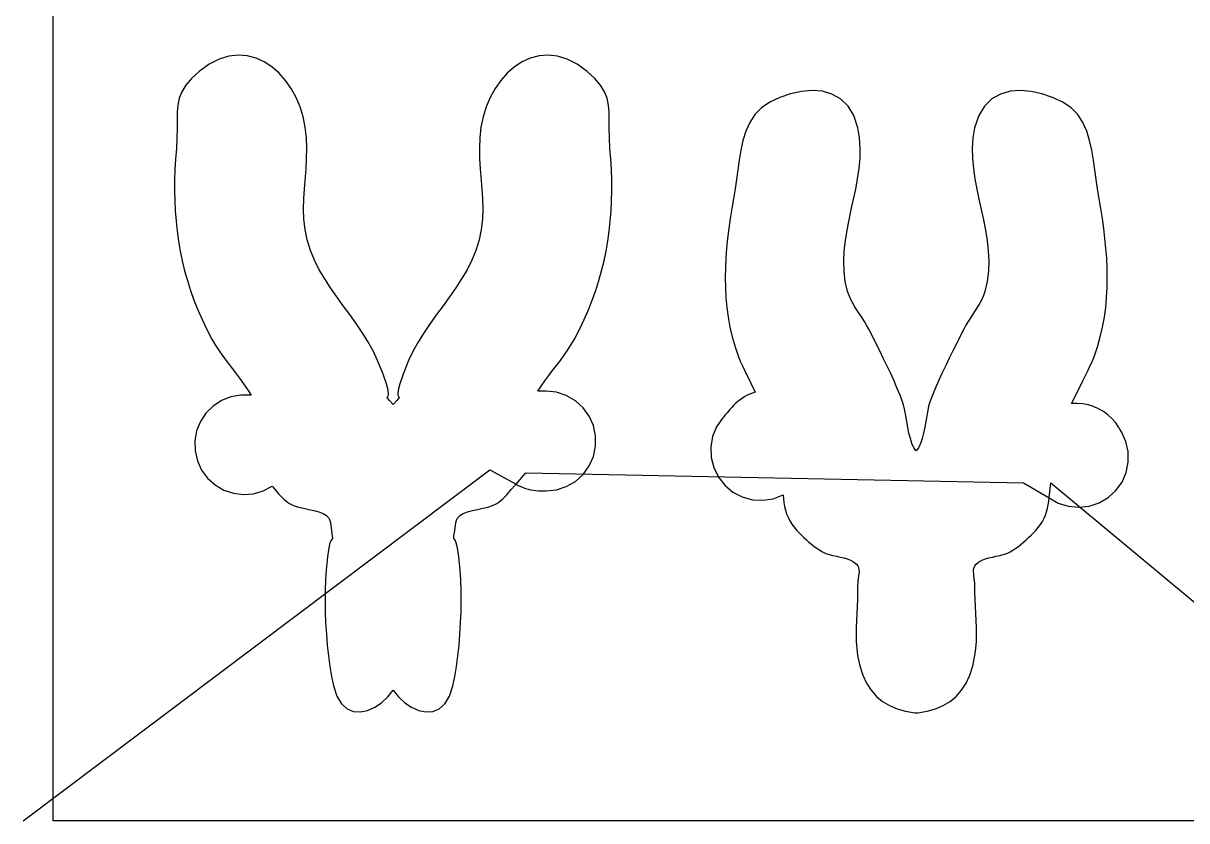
# Model space of a CAD drawing. Header units: inches. Extents: x 0.9 to 26.7, y -12.1 to 0.5.
# Drawn here: x 0.87 to 10.06, y -12.08 to -5.78 of the extents above; entities that cross this region are included whole.
import ezdxf

# ---------------------------------------------------------------- set-up
doc = ezdxf.new("R2010")
doc.units = ezdxf.units.IN
doc.layers.get('0').update_dxf_attribs({"linetype": 'CONTINUOUS'})
for name, color, linetype in [('10', 7, 'CONTINUOUS'), ('3', 7, 'CONTINUOUS'), ('9', 7, 'CONTINUOUS')]:
    doc.layers.add(name, color=color, linetype=linetype)

msp = doc.modelspace()

# ---------------------------------------------------------------- linework, layer by layer
at = {"color": 0, "linetype": 'CONTINUOUS'}
msp.add_line((0.8691, -12.0751), (4.5536, -9.303), dxfattribs=at)
at = {"layer": '10', "color": 10, "linetype": 'CONTINUOUS'}
for p, q in [((4.8394, -9.328), (8.7683, -9.405)), ((8.986, -9.4063), (11.2601, -11.2997))]:
    msp.add_line(p, q, dxfattribs=at)
at = {"layer": '3', "color": 3, "linetype": 'CONTINUOUS'}
for p, q in [((1.1053, -12.0751), (1.1053, 0.4052)), ((2.4152, -6.06), (2.3369, -6.0994)), ((2.492, -6.0367), (2.4152, -6.06)), ((2.5666, -6.0283), (2.492, -6.0367)), ((2.6385, -6.0337), (2.5666, -6.0283)), ((2.7073, -6.0517), (2.6385, -6.0337)), ((2.7724, -6.0812), (2.7073, -6.0517)), ((4.8737, -6.0517), (4.8087, -6.0812)), ((4.9426, -6.0337), (4.8737, -6.0517)), ((5.0145, -6.0283), (4.9426, -6.0337)), ((5.0892, -6.0367), (5.0145, -6.0283)), ((5.1658, -6.06), (5.0892, -6.0367)), ((5.2442, -6.0994), (5.1658, -6.06)), ((2.2575, -6.156), (2.1967, -6.2115)), ((2.3369, -6.0994), (2.2575, -6.156)), ((2.8332, -6.1212), (2.7724, -6.0812)), ((2.8893, -6.1704), (2.8332, -6.1212)), ((4.7478, -6.1212), (4.6918, -6.1704)), ((4.8087, -6.0812), (4.7478, -6.1212)), ((5.3236, -6.156), (5.2442, -6.0994)), ((5.3844, -6.2115), (5.3236, -6.156)), ((2.1967, -6.2115), (2.152, -6.2645)), ((2.9401, -6.2277), (2.8893, -6.1704)), ((2.9851, -6.2919), (2.9401, -6.2277)), ((4.6409, -6.2277), (4.5959, -6.2919)), ((4.6918, -6.1704), (4.6409, -6.2277)), ((5.4291, -6.2645), (5.3844, -6.2115)), ((2.121, -6.3163), (2.1012, -6.3684)), ((2.152, -6.2645), (2.121, -6.3163)), ((3.0239, -6.362), (2.9851, -6.2919)), ((4.5959, -6.2919), (4.5573, -6.362)), ((5.46, -6.3163), (5.4291, -6.2645)), ((5.4799, -6.3684), (5.46, -6.3163)), ((6.9298, -6.3323), (6.8455, -6.3612)), ((7.0152, -6.3136), (6.9298, -6.3323)), ((7.0996, -6.3068), (7.0152, -6.3136)), ((7.1808, -6.3134), (7.0996, -6.3068)), ((7.2567, -6.335), (7.1808, -6.3134)), ((7.3248, -6.3732), (7.2567, -6.335)), ((8.5883, -6.335), (8.5201, -6.3732)), ((8.6641, -6.3134), (8.5883, -6.335)), ((8.7453, -6.3068), (8.6641, -6.3134)), ((8.8298, -6.3136), (8.7453, -6.3068)), ((8.9152, -6.3323), (8.8298, -6.3136)), ((8.9994, -6.3612), (8.9152, -6.3323)), ((2.0901, -6.422), (2.0852, -6.4788)), ((2.1012, -6.3684), (2.0901, -6.422)), ((3.0556, -6.4368), (3.0239, -6.362)), ((4.5573, -6.362), (4.5254, -6.4368)), ((5.4909, -6.422), (5.4799, -6.3684)), ((5.4958, -6.4788), (5.4909, -6.422)), ((6.7648, -6.3989), (6.6996, -6.4428)), ((6.8455, -6.3612), (6.7648, -6.3989)), ((7.3832, -6.4295), (7.3248, -6.3732)), ((7.4296, -6.5056), (7.3832, -6.4295)), ((8.4617, -6.4295), (8.4153, -6.5056)), ((8.5201, -6.3732), (8.4617, -6.4295)), ((9.0802, -6.3989), (8.9994, -6.3612)), ((9.1454, -6.4428), (9.0802, -6.3989)), ((2.0852, -6.4788), (2.0841, -6.54)), ((3.0801, -6.5153), (3.0556, -6.4368)), ((3.0967, -6.5961), (3.0801, -6.5153)), ((4.5009, -6.5153), (4.4844, -6.5961)), ((4.5254, -6.4368), (4.5009, -6.5153)), ((5.497, -6.54), (5.4958, -6.4788)), ((6.6476, -6.4967), (6.6071, -6.559)), ((6.6996, -6.4428), (6.6476, -6.4967)), ((7.4617, -6.603), (7.4296, -6.5056)), ((8.4153, -6.5056), (8.3832, -6.603)), ((9.1973, -6.4967), (9.1454, -6.4428)), ((9.2378, -6.559), (9.1973, -6.4967)), ((2.0842, -6.6068), (2.083, -6.681)), ((2.0841, -6.54), (2.0842, -6.6068)), ((3.106, -6.6806), (3.0967, -6.5961)), ((4.4844, -6.5961), (4.4751, -6.6806)), ((5.497, -6.6068), (5.497, -6.54)), ((5.4981, -6.681), (5.497, -6.6068)), ((6.6071, -6.559), (6.5762, -6.6278)), ((7.4749, -6.6821), (7.4617, -6.603)), ((8.3832, -6.603), (8.37, -6.6821)), ((9.2686, -6.6278), (9.2378, -6.559)), ((2.083, -6.681), (2.0781, -6.7638)), ((3.1091, -6.7633), (3.106, -6.6806)), ((4.4751, -6.6806), (4.472, -6.7633)), ((5.503, -6.7638), (5.4981, -6.681)), ((6.5532, -6.7015), (6.5361, -6.7783)), ((6.5762, -6.6278), (6.5532, -6.7015)), ((7.4801, -6.7619), (7.4749, -6.6821)), ((8.37, -6.6821), (8.3648, -6.7619)), ((9.2918, -6.7015), (9.2686, -6.6278)), ((9.3087, -6.7783), (9.2918, -6.7015)), ((2.0781, -6.7638), (2.0717, -6.8482)), ((3.1074, -6.8445), (3.1091, -6.7633)), ((4.472, -6.7633), (4.4737, -6.8445)), ((5.5094, -6.8482), (5.503, -6.7638)), ((6.5361, -6.7783), (6.5232, -6.8565)), ((7.4784, -6.8421), (7.4801, -6.7619)), ((8.3648, -6.7619), (8.3665, -6.8421)), ((9.3217, -6.8565), (9.3087, -6.7783)), ((2.0717, -6.8482), (2.0672, -6.9316)), ((3.1025, -6.9249), (3.1074, -6.8445)), ((4.4737, -6.8445), (4.4785, -6.9249)), ((5.514, -6.9316), (5.5094, -6.8482)), ((6.5232, -6.8565), (6.5128, -6.9344)), ((7.4711, -6.9228), (7.4784, -6.8421)), ((8.3665, -6.8421), (8.3739, -6.9228)), ((9.3322, -6.9344), (9.3217, -6.8565)), ((2.0672, -6.9316), (2.0646, -7.0143)), ((3.0896, -7.0836), (3.1025, -6.9249)), ((4.4785, -6.9249), (4.4916, -7.0836)), ((5.5165, -7.0143), (5.514, -6.9316)), ((6.5128, -6.9344), (6.5029, -7.0104)), ((7.4594, -7.0037), (7.4711, -6.9228)), ((8.3739, -6.9228), (8.3855, -7.0037)), ((9.3421, -7.0104), (9.3322, -6.9344)), ((2.0646, -7.0143), (2.0641, -7.0963)), ((5.517, -7.0963), (5.5165, -7.0143)), ((6.5029, -7.0104), (6.4918, -7.0825)), ((7.4444, -7.085), (7.4594, -7.0037)), ((8.3855, -7.0037), (8.4006, -7.085)), ((9.3532, -7.0825), (9.3421, -7.0104)), ((2.0641, -7.0963), (2.0656, -7.1776)), ((3.0827, -7.2424), (3.0846, -7.1628)), ((3.0846, -7.1628), (3.0896, -7.0836)), ((4.4916, -7.0836), (4.4965, -7.1628)), ((4.4965, -7.1628), (4.4984, -7.2424)), ((5.5154, -7.1776), (5.517, -7.0963)), ((6.478, -7.1614), (6.4649, -7.2402)), ((6.4918, -7.0825), (6.478, -7.1614)), ((7.4094, -7.2478), (7.4273, -7.1663)), ((7.4273, -7.1663), (7.4444, -7.085)), ((8.4006, -7.085), (8.4176, -7.1663)), ((8.4176, -7.1663), (8.4355, -7.2478)), ((9.367, -7.1614), (9.3532, -7.0825)), ((9.38, -7.2402), (9.367, -7.1614)), ((2.0656, -7.1776), (2.0695, -7.2582)), ((2.0695, -7.2582), (2.0756, -7.3382)), ((3.0854, -7.3226), (3.0827, -7.2424)), ((4.4984, -7.2424), (4.4956, -7.3226)), ((5.5054, -7.3382), (5.5116, -7.2582)), ((5.5116, -7.2582), (5.5154, -7.1776)), ((6.4649, -7.2402), (6.4528, -7.3186)), ((7.3919, -7.3293), (7.4094, -7.2478)), ((8.4355, -7.2478), (8.453, -7.3293)), ((9.3921, -7.3186), (9.38, -7.2402)), ((2.0756, -7.3382), (2.0842, -7.4177)), ((3.0944, -7.4039), (3.0854, -7.3226)), ((4.4956, -7.3226), (4.4867, -7.4039)), ((5.4969, -7.4177), (5.5054, -7.3382)), ((6.4528, -7.3186), (6.4419, -7.3969)), ((7.3759, -7.4108), (7.3919, -7.3293)), ((8.453, -7.3293), (8.469, -7.4108)), ((9.403, -7.3969), (9.3921, -7.3186)), ((2.0842, -7.4177), (2.0951, -7.4966)), ((3.1111, -7.4867), (3.0944, -7.4039)), ((4.4867, -7.4039), (4.4699, -7.4867)), ((5.4859, -7.4966), (5.4969, -7.4177)), ((6.4419, -7.3969), (6.4324, -7.4751)), ((7.3627, -7.4921), (7.3759, -7.4108)), ((8.469, -7.4108), (8.4822, -7.4921)), ((9.4125, -7.4751), (9.403, -7.3969)), ((2.0951, -7.4966), (2.1086, -7.5752)), ((3.1373, -7.5713), (3.1111, -7.4867)), ((4.4699, -7.4867), (4.4439, -7.5713)), ((5.4724, -7.5752), (5.4859, -7.4966)), ((6.4324, -7.4751), (6.4246, -7.5531)), ((7.3535, -7.5733), (7.3627, -7.4921)), ((8.4822, -7.4921), (8.4914, -7.5733)), ((9.4203, -7.5531), (9.4125, -7.4751)), ((2.1086, -7.5752), (2.1248, -7.6534)), ((3.1692, -7.6481), (3.1373, -7.5713)), ((4.4439, -7.5713), (4.4119, -7.6481)), ((5.4562, -7.6534), (5.4724, -7.5752)), ((6.4246, -7.5531), (6.4186, -7.631)), ((7.3495, -7.6542), (7.3535, -7.5733)), ((8.4914, -7.5733), (8.4954, -7.6542)), ((9.4262, -7.631), (9.4203, -7.5531)), ((2.1248, -7.6534), (2.1437, -7.7312)), ((3.2072, -7.7226), (3.1692, -7.6481)), ((4.4119, -7.6481), (4.374, -7.7226)), ((5.4374, -7.7312), (5.4562, -7.6534)), ((6.4149, -7.7088), (6.4135, -7.7865)), ((6.4186, -7.631), (6.4149, -7.7088)), ((7.3519, -7.7349), (7.3495, -7.6542)), ((8.4954, -7.6542), (8.4931, -7.7349)), ((9.43, -7.7088), (9.4262, -7.631)), ((9.4314, -7.7865), (9.43, -7.7088)), ((2.1437, -7.7312), (2.1654, -7.8087)), ((2.1654, -7.8087), (2.1899, -7.886)), ((3.25, -7.7954), (3.2072, -7.7226)), ((3.2967, -7.8668), (3.25, -7.7954)), ((4.331, -7.7954), (4.2844, -7.8668)), ((4.374, -7.7226), (4.331, -7.7954)), ((5.3911, -7.886), (5.4157, -7.8087)), ((5.4157, -7.8087), (5.4374, -7.7312)), ((6.4135, -7.7865), (6.4148, -7.8643)), ((7.3618, -7.8151), (7.3519, -7.7349)), ((8.4931, -7.7349), (8.4832, -7.8151)), ((9.4301, -7.8643), (9.4314, -7.7865)), ((2.1899, -7.886), (2.2174, -7.963)), ((3.3459, -7.9374), (3.2967, -7.8668)), ((4.2844, -7.8668), (4.2351, -7.9374)), ((5.3636, -7.963), (5.3911, -7.886)), ((6.4148, -7.8643), (6.419, -7.942)), ((7.3804, -7.8948), (7.3618, -7.8151)), ((7.3916, -7.9267), (7.3804, -7.8948)), ((8.4645, -7.8948), (8.4534, -7.9267)), ((8.4832, -7.8151), (8.4645, -7.8948)), ((9.4259, -7.942), (9.4301, -7.8643)), ((2.2174, -7.963), (2.248, -8.04)), ((3.3967, -8.0073), (3.3459, -7.9374)), ((4.2351, -7.9374), (4.1844, -8.0073)), ((5.3331, -8.04), (5.3636, -7.963)), ((6.419, -7.942), (6.4262, -8.0198)), ((7.4052, -7.9576), (7.3916, -7.9267)), ((7.4209, -7.9876), (7.4052, -7.9576)), ((7.4382, -8.0168), (7.4209, -7.9876)), ((8.424, -7.9876), (8.4068, -8.0168)), ((8.4397, -7.9576), (8.424, -7.9876)), ((8.4534, -7.9267), (8.4397, -7.9576)), ((9.4187, -8.0198), (9.4259, -7.942)), ((2.248, -8.04), (2.2817, -8.1167)), ((3.4478, -8.077), (3.3967, -8.0073)), ((3.498, -8.1471), (3.4478, -8.077)), ((4.1333, -8.077), (4.083, -8.1471)), ((4.1844, -8.0073), (4.1333, -8.077)), ((5.2994, -8.1167), (5.3331, -8.04)), ((6.4262, -8.0198), (6.4369, -8.0976)), ((7.4566, -8.0458), (7.4382, -8.0168)), ((7.4944, -8.1031), (7.4566, -8.0458)), ((8.3883, -8.0458), (8.3505, -8.1031)), ((8.4068, -8.0168), (8.3883, -8.0458)), ((9.4081, -8.0976), (9.4187, -8.0198)), ((2.2817, -8.1167), (2.3185, -8.1935)), ((3.5464, -8.218), (3.498, -8.1471)), ((4.083, -8.1471), (4.0347, -8.218)), ((5.2625, -8.1935), (5.2994, -8.1167)), ((6.4369, -8.0976), (6.451, -8.1754)), ((6.451, -8.1754), (6.4692, -8.2534)), ((7.5129, -8.1319), (7.4944, -8.1031)), ((7.5304, -8.1613), (7.5129, -8.1319)), ((7.5466, -8.1913), (7.5304, -8.1613)), ((8.3145, -8.1613), (8.2983, -8.1913)), ((8.332, -8.1319), (8.3145, -8.1613)), ((8.3505, -8.1031), (8.332, -8.1319)), ((9.3758, -8.2534), (9.3939, -8.1754)), ((9.3939, -8.1754), (9.4081, -8.0976)), ((2.3185, -8.1935), (2.3587, -8.2703)), ((2.3587, -8.2703), (2.3859, -8.317)), ((3.5916, -8.29), (3.5464, -8.218)), ((4.0347, -8.218), (3.9895, -8.29)), ((5.1971, -8.3139), (5.2223, -8.2703)), ((5.2223, -8.2703), (5.2625, -8.1935)), ((6.4692, -8.2534), (6.4912, -8.3314)), ((7.6333, -8.3636), (7.5466, -8.1913)), ((8.2983, -8.1913), (8.2116, -8.3636)), ((9.3536, -8.3314), (9.3758, -8.2534)), ((2.3859, -8.317), (2.4154, -8.3624)), ((2.4154, -8.3624), (2.4466, -8.4067)), ((3.6325, -8.3634), (3.5916, -8.29)), ((3.9895, -8.29), (3.9485, -8.3634)), ((5.141, -8.3977), (5.1698, -8.3562)), ((5.1698, -8.3562), (5.1971, -8.3139)), ((6.4912, -8.3314), (6.5178, -8.4096)), ((9.3272, -8.4096), (9.3536, -8.3314)), ((2.4466, -8.4067), (2.4789, -8.4504)), ((2.4789, -8.4504), (2.5119, -8.4936)), ((3.6681, -8.4387), (3.6325, -8.3634)), ((3.7118, -8.5473), (3.6681, -8.4387)), ((3.9129, -8.4387), (3.8693, -8.5473)), ((3.9485, -8.3634), (3.9129, -8.4387)), ((5.0805, -8.4788), (5.1111, -8.4385)), ((5.1111, -8.4385), (5.141, -8.3977)), ((6.5178, -8.4096), (6.5239, -8.4251)), ((6.5239, -8.4251), (6.5321, -8.4441)), ((6.5321, -8.4441), (6.5422, -8.4667)), ((7.662, -8.4212), (7.6333, -8.3636)), ((7.6902, -8.479), (7.662, -8.4212)), ((8.1829, -8.4212), (8.1548, -8.479)), ((8.2116, -8.3636), (8.1829, -8.4212)), ((9.3081, -8.4549), (9.3193, -8.4294)), ((9.3193, -8.4294), (9.3272, -8.4096)), ((2.5119, -8.4936), (2.545, -8.5367)), ((2.545, -8.5367), (2.5777, -8.5801)), ((5.019, -8.5593), (5.0496, -8.519)), ((5.0496, -8.519), (5.0805, -8.4788)), ((6.5422, -8.4667), (6.5542, -8.4924)), ((6.5542, -8.4924), (6.5676, -8.5206)), ((6.5676, -8.5206), (6.6152, -8.6179)), ((7.7177, -8.537), (7.6902, -8.479)), ((7.7444, -8.5955), (7.7177, -8.537)), ((8.1272, -8.537), (8.1005, -8.5955)), ((8.1548, -8.479), (8.1272, -8.537)), ((9.2589, -8.5586), (9.2775, -8.5202)), ((9.2775, -8.5202), (9.2941, -8.4854)), ((9.2941, -8.4854), (9.3081, -8.4549)), ((2.5777, -8.5801), (2.6095, -8.624)), ((2.6095, -8.624), (2.6398, -8.6687)), ((3.7378, -8.6239), (3.7118, -8.5473)), ((3.7503, -8.6744), (3.7378, -8.6239)), ((3.8432, -8.6239), (3.8307, -8.6744)), ((3.8693, -8.5473), (3.8432, -8.6239)), ((4.9597, -8.6411), (4.9889, -8.6)), ((4.9889, -8.6), (5.019, -8.5593)), ((6.6152, -8.6179), (6.6508, -8.6893)), ((7.7701, -8.6544), (7.7444, -8.5955)), ((8.1005, -8.5955), (8.0749, -8.6544)), ((9.1946, -8.6884), (9.2385, -8.6)), ((9.2385, -8.6), (9.2589, -8.5586)), ((2.5096, -8.7261), (2.4353, -8.7554)), ((2.5882, -8.7123), (2.5096, -8.7261)), ((2.668, -8.7146), (2.5882, -8.7123)), ((2.6398, -8.6687), (2.668, -8.7146)), ((3.7437, -8.7319), (3.7459, -8.7276)), ((3.7459, -8.7276), (3.7504, -8.7204)), ((3.7532, -8.7046), (3.7503, -8.6744)), ((3.7504, -8.7204), (3.7532, -8.7046)), ((3.8307, -8.6744), (3.8279, -8.7046)), ((3.8279, -8.7046), (3.8307, -8.7204)), ((3.8307, -8.7204), (3.8352, -8.7276)), ((3.8352, -8.7276), (3.8374, -8.7319)), ((4.9321, -8.6832), (4.9597, -8.6411)), ((4.9375, -8.6828), (4.9321, -8.6832)), ((4.9482, -8.6824), (4.9375, -8.6828)), ((4.9509, -8.6824), (4.9482, -8.6824)), ((4.9535, -8.6823), (4.9509, -8.6824)), ((4.9983, -8.6823), (4.9535, -8.6823)), ((5.0802, -8.6908), (4.9983, -8.6823)), ((5.1584, -8.7163), (5.0802, -8.6908)), ((5.2298, -8.7575), (5.1584, -8.7163)), ((6.568, -8.725), (6.5487, -8.7367)), ((6.5879, -8.7142), (6.568, -8.725)), ((6.6084, -8.7048), (6.5879, -8.7142)), ((6.6294, -8.6964), (6.6084, -8.7048)), ((6.6508, -8.6893), (6.6294, -8.6964)), ((7.7945, -8.7138), (7.7701, -8.6544)), ((7.8175, -8.7738), (7.7945, -8.7138)), ((8.0504, -8.7138), (8.0275, -8.7738)), ((8.0749, -8.6544), (8.0504, -8.7138)), ((9.1489, -8.78), (9.1946, -8.6884)), ((2.3685, -8.7991), (2.312, -8.8555)), ((2.4353, -8.7554), (2.3685, -8.7991)), ((3.7478, -8.7393), (3.7437, -8.7319)), ((3.7621, -8.7556), (3.7478, -8.7393)), ((3.7905, -8.7865), (3.7621, -8.7556)), ((3.8191, -8.7556), (3.7905, -8.7865)), ((3.8333, -8.7393), (3.8191, -8.7556)), ((3.8374, -8.7319), (3.8333, -8.7393)), ((5.2909, -8.8125), (5.2298, -8.7575)), ((5.3393, -8.8791), (5.2909, -8.8125)), ((6.4572, -8.8194), (6.45, -8.8278)), ((6.4644, -8.811), (6.4572, -8.8194)), ((6.4795, -8.7942), (6.4644, -8.811)), ((6.4955, -8.7784), (6.4795, -8.7942)), ((6.5125, -8.7635), (6.4955, -8.7784)), ((6.5302, -8.7495), (6.5125, -8.7635)), ((6.5487, -8.7367), (6.5302, -8.7495)), ((7.8252, -8.8006), (7.8175, -8.7738)), ((7.8324, -8.8353), (7.8252, -8.8006)), ((8.0197, -8.8006), (8.0125, -8.8353)), ((8.0275, -8.7738), (8.0197, -8.8006)), ((9.193, -8.7784), (9.1489, -8.78)), ((9.237, -8.7818), (9.193, -8.7784)), ((9.2803, -8.7902), (9.237, -8.7818)), ((9.3225, -8.8032), (9.2803, -8.7902)), ((9.3629, -8.821), (9.3225, -8.8032)), ((9.401, -8.8431), (9.3629, -8.821)), ((2.312, -8.8555), (2.2679, -8.922)), ((5.3728, -8.9542), (5.3393, -8.8791)), ((6.3926, -8.8951), (6.3456, -8.9636)), ((6.3998, -8.8867), (6.3926, -8.8951)), ((6.4142, -8.8699), (6.3998, -8.8867)), ((6.4212, -8.8614), (6.4142, -8.8699)), ((6.4284, -8.8531), (6.4212, -8.8614)), ((6.45, -8.8278), (6.4284, -8.8531)), ((7.8396, -8.8759), (7.8324, -8.8353)), ((7.8471, -8.9204), (7.8396, -8.8759)), ((8.0053, -8.8759), (7.9979, -8.9204)), ((8.0125, -8.8353), (8.0053, -8.8759)), ((9.4365, -8.8693), (9.401, -8.8431)), ((9.4687, -8.8994), (9.4365, -8.8693)), ((9.4975, -8.933), (9.4687, -8.8994)), ((2.2382, -8.9961), (2.2241, -9.0748)), ((2.2679, -8.922), (2.2382, -8.9961)), ((5.3899, -9.0348), (5.3728, -8.9542)), ((6.3456, -8.9636), (6.3142, -9.0405)), ((7.8552, -8.9667), (7.8471, -8.9204)), ((7.8647, -9.0128), (7.8552, -8.9667)), ((7.9897, -8.9667), (7.9803, -9.0128)), ((7.9979, -8.9204), (7.9897, -8.9667)), ((9.5223, -8.9694), (9.4975, -8.933)), ((9.5243, -8.9729), (9.5223, -8.9694)), ((9.5264, -8.9762), (9.5243, -8.9729)), ((9.5283, -8.9796), (9.5264, -8.9762)), ((9.5304, -8.983), (9.5283, -8.9796)), ((9.5425, -9.0032), (9.5304, -8.983)), ((9.5775, -9.0784), (9.5425, -9.0032)), ((2.2241, -9.0748), (2.2259, -9.1545)), ((5.3899, -9.117), (5.3899, -9.0348)), ((6.3142, -9.0405), (6.2995, -9.1221)), ((7.8756, -9.0566), (7.8647, -9.0128)), ((7.8886, -9.0961), (7.8756, -9.0566)), ((7.9041, -9.1293), (7.8886, -9.0961)), ((7.9562, -9.0961), (7.9408, -9.1293)), ((7.9693, -9.0566), (7.9562, -9.0961)), ((7.9803, -9.0128), (7.9693, -9.0566)), ((9.5959, -9.1592), (9.5775, -9.0784)), ((2.2259, -9.1545), (2.2441, -9.2323)), ((5.3728, -9.1976), (5.3899, -9.117)), ((6.2995, -9.1221), (6.3022, -9.2052)), ((7.9225, -9.1541), (7.9041, -9.1293)), ((7.9408, -9.1293), (7.9225, -9.1541)), ((9.597, -9.2421), (9.5959, -9.1592)), ((2.2441, -9.2323), (2.2774, -9.3049)), ((5.2909, -9.3393), (5.3393, -9.2728)), ((5.3393, -9.2728), (5.3728, -9.1976)), ((6.3022, -9.2052), (6.3224, -9.2857)), ((9.5806, -9.3234), (9.597, -9.2421)), ((2.2774, -9.3049), (2.3247, -9.3691)), ((2.3247, -9.3691), (2.384, -9.4226)), ((5.2298, -9.3944), (5.2909, -9.3393)), ((6.3224, -9.2857), (6.359, -9.3603)), ((6.359, -9.3603), (6.4103, -9.4255)), ((9.5477, -9.3994), (9.5806, -9.3234)), ((2.384, -9.4226), (2.4528, -9.463)), ((2.4528, -9.463), (2.5284, -9.4887)), ((2.7639, -9.4701), (2.8345, -9.4328)), ((2.8345, -9.4328), (2.8472, -9.4475)), ((2.8472, -9.4475), (2.8726, -9.4773)), ((4.7126, -9.4725), (4.7258, -9.4568)), ((4.7258, -9.4568), (4.7525, -9.4261)), ((4.7525, -9.4261), (4.7533, -9.4252)), ((4.7533, -9.4252), (4.7542, -9.4241)), ((4.7542, -9.4241), (4.7551, -9.4232)), ((4.7551, -9.4232), (4.7559, -9.4221)), ((4.7559, -9.4221), (4.7568, -9.4212)), ((4.7568, -9.4212), (4.7576, -9.4202)), ((4.7576, -9.4202), (4.7584, -9.4192)), ((4.7584, -9.4192), (4.7601, -9.4171)), ((4.7601, -9.4171), (4.7609, -9.4162)), ((4.7609, -9.4162), (4.7791, -9.4261)), ((4.7791, -9.4261), (4.7978, -9.4352)), ((4.7978, -9.4352), (4.817, -9.4431)), ((4.817, -9.4431), (4.8365, -9.4501)), ((4.8365, -9.4501), (4.8564, -9.456)), ((4.8564, -9.456), (4.8766, -9.4609)), ((4.8766, -9.4609), (4.897, -9.4648)), ((4.897, -9.4648), (4.9175, -9.4675)), ((4.9983, -9.4696), (5.0802, -9.461)), ((5.0802, -9.461), (5.1584, -9.4356)), ((5.1584, -9.4356), (5.2298, -9.3944)), ((6.4103, -9.4255), (6.4743, -9.4785)), ((9.4996, -9.4669), (9.5477, -9.3994)), ((2.5284, -9.4887), (2.6076, -9.4985)), ((2.6076, -9.4985), (2.6872, -9.4923)), ((2.6872, -9.4923), (2.7639, -9.4701)), ((2.8726, -9.4773), (2.8854, -9.4919)), ((2.8854, -9.4919), (2.8985, -9.5063)), ((2.8985, -9.5063), (2.9121, -9.5204)), ((2.9121, -9.5204), (2.9259, -9.5337)), ((2.9259, -9.5337), (2.9404, -9.5464)), ((2.9404, -9.5464), (2.9556, -9.5583)), ((4.6261, -9.5578), (4.642, -9.5453)), ((4.642, -9.5453), (4.6571, -9.5319)), ((4.6571, -9.5319), (4.6716, -9.5178)), ((4.6716, -9.5178), (4.6855, -9.5031)), ((4.6855, -9.5031), (4.6992, -9.4879)), ((4.6992, -9.4879), (4.7126, -9.4725)), ((4.9175, -9.4675), (4.9382, -9.4691)), ((4.9382, -9.4691), (4.959, -9.4696)), ((4.959, -9.4696), (4.9983, -9.4696)), ((6.4743, -9.4785), (6.5479, -9.5169)), ((6.5479, -9.5169), (6.6279, -9.539)), ((6.6279, -9.539), (6.7108, -9.5438)), ((6.7108, -9.5438), (6.7929, -9.5312)), ((6.7929, -9.5312), (6.8704, -9.5016)), ((6.8704, -9.5016), (6.8731, -9.5323)), ((6.8731, -9.5323), (6.8771, -9.5625)), ((8.965, -9.5796), (8.9694, -9.5518)), ((8.9694, -9.5518), (8.9726, -9.5236)), ((8.9726, -9.5236), (9.0444, -9.5653)), ((9.3668, -9.5646), (9.4383, -9.5229)), ((9.4383, -9.5229), (9.4996, -9.4669)), ((2.9556, -9.5583), (2.9716, -9.5691)), ((2.9716, -9.5691), (3.0047, -9.5855)), ((3.0047, -9.5855), (3.0423, -9.5978)), ((3.0423, -9.5978), (3.0827, -9.6074)), ((3.0827, -9.6074), (3.1241, -9.6156)), ((3.1241, -9.6156), (3.1647, -9.6241)), ((3.1647, -9.6241), (3.2028, -9.6342)), ((3.2028, -9.6342), (3.2367, -9.6474)), ((3.2367, -9.6474), (3.2645, -9.6652)), ((4.3166, -9.6652), (4.3444, -9.6474)), ((4.3444, -9.6474), (4.3782, -9.6342)), ((4.3782, -9.6342), (4.4164, -9.6241)), ((4.4164, -9.6241), (4.457, -9.6156)), ((4.457, -9.6156), (4.4984, -9.6074)), ((4.4984, -9.6074), (4.5387, -9.5978)), ((4.5387, -9.5978), (4.5765, -9.5855)), ((4.5765, -9.5855), (4.6095, -9.5691)), ((4.6095, -9.5691), (4.6261, -9.5578)), ((6.8771, -9.5625), (6.8824, -9.5921)), ((6.8824, -9.5921), (6.8894, -9.6214)), ((6.8894, -9.6214), (6.8982, -9.6501)), ((8.9429, -9.6602), (8.952, -9.6338)), ((8.952, -9.6338), (8.9593, -9.6069)), ((8.9593, -9.6069), (8.965, -9.5796)), ((9.0444, -9.5653), (9.1231, -9.5909)), ((9.1231, -9.5909), (9.2056, -9.5995)), ((9.2056, -9.5995), (9.288, -9.5906)), ((9.288, -9.5906), (9.3668, -9.5646)), ((3.2645, -9.6652), (3.2845, -9.6888)), ((3.2845, -9.6888), (3.2949, -9.72)), ((3.2949, -9.72), (3.3045, -9.7859)), ((4.2766, -9.7859), (4.2861, -9.72)), ((4.2861, -9.72), (4.2966, -9.6888)), ((4.2966, -9.6888), (4.3166, -9.6652)), ((6.8982, -9.6501), (6.9093, -9.678)), ((6.9093, -9.678), (6.9226, -9.7053)), ((6.9226, -9.7053), (6.9384, -9.7317)), ((6.9384, -9.7317), (6.9572, -9.7573)), ((8.8864, -9.759), (8.904, -9.7354)), ((8.904, -9.7354), (8.9192, -9.711)), ((8.9192, -9.711), (8.9321, -9.6859)), ((8.9321, -9.6859), (8.9429, -9.6602)), ((3.3045, -9.7859), (3.3099, -9.824)), ((3.3099, -9.824), (3.3117, -9.8424)), ((4.2694, -9.8424), (4.2711, -9.824)), ((4.2711, -9.824), (4.2766, -9.7859)), ((6.9572, -9.7573), (6.9789, -9.7819)), ((6.9789, -9.7819), (6.9973, -9.8009)), ((6.9973, -9.8009), (7.0161, -9.8198)), ((7.0161, -9.8198), (7.0352, -9.8383)), ((8.8097, -9.8383), (8.8289, -9.8198)), ((8.8289, -9.8198), (8.8476, -9.8009)), ((8.8476, -9.8009), (8.866, -9.7819)), ((8.866, -9.7819), (8.8864, -9.759)), ((3.2822, -9.9205), (3.272, -9.99)), ((3.2917, -9.8798), (3.2822, -9.9205)), ((3.2998, -9.8596), (3.2917, -9.8798)), ((3.3061, -9.8521), (3.2998, -9.8596)), ((3.3103, -9.849), (3.3061, -9.8521)), ((3.3117, -9.8424), (3.3103, -9.849)), ((4.2708, -9.849), (4.2694, -9.8424)), ((4.2749, -9.8521), (4.2708, -9.849)), ((4.2812, -9.8596), (4.2749, -9.8521)), ((4.2895, -9.8798), (4.2812, -9.8596)), ((4.2989, -9.9205), (4.2895, -9.8798)), ((4.3091, -9.99), (4.2989, -9.9205)), ((7.0352, -9.8383), (7.0547, -9.8565)), ((7.0547, -9.8565), (7.0746, -9.8741)), ((7.0746, -9.8741), (7.095, -9.8912)), ((7.095, -9.8912), (7.1159, -9.9076)), ((7.1159, -9.9076), (7.1374, -9.9231)), ((7.1374, -9.9231), (7.1595, -9.9378)), ((8.6855, -9.9378), (8.7076, -9.9231)), ((8.7076, -9.9231), (8.7291, -9.9076)), ((8.7291, -9.9076), (8.7499, -9.8912)), ((8.7499, -9.8912), (8.7703, -9.8741)), ((8.7703, -9.8741), (8.7902, -9.8565)), ((8.7902, -9.8565), (8.8097, -9.8383)), ((3.272, -9.99), (3.2614, -10.0962)), ((4.3197, -10.0962), (4.3091, -9.99)), ((7.1595, -9.9378), (7.1822, -9.9513)), ((7.1822, -9.9513), (7.2078, -9.9635)), ((7.2078, -9.9635), (7.2351, -9.9729)), ((7.2351, -9.9729), (7.2633, -9.9803)), ((7.2633, -9.9803), (7.2922, -9.9864)), ((7.2922, -9.9864), (7.3211, -9.9923)), ((7.3211, -9.9923), (7.3496, -9.9987)), ((7.3496, -9.9987), (7.3772, -10.0066)), ((7.3772, -10.0066), (7.4033, -10.0168)), ((8.4416, -10.0168), (8.4677, -10.0066)), ((8.4677, -10.0066), (8.4953, -9.9987)), ((8.4953, -9.9987), (8.5239, -9.9923)), ((8.5239, -9.9923), (8.5527, -9.9864)), ((8.5527, -9.9864), (8.5816, -9.9803)), ((8.5816, -9.9803), (8.6099, -9.9729)), ((8.6099, -9.9729), (8.6371, -9.9635)), ((8.6371, -9.9635), (8.6628, -9.9513)), ((8.6628, -9.9513), (8.6855, -9.9378)), ((3.2614, -10.0962), (3.2564, -10.1731)), ((4.3248, -10.1731), (4.3197, -10.0962)), ((7.4033, -10.0168), (7.4276, -10.0302)), ((7.4276, -10.0302), (7.4495, -10.0476)), ((7.4495, -10.0476), (7.4597, -10.0603)), ((7.4597, -10.0603), (7.466, -10.0748)), ((7.466, -10.0748), (7.4694, -10.0906)), ((7.4702, -10.1077), (7.4692, -10.1256)), ((7.4694, -10.0906), (7.4702, -10.1077)), ((8.3747, -10.1077), (8.3755, -10.0906)), ((8.3757, -10.1256), (8.3747, -10.1077)), ((8.3755, -10.0906), (8.3789, -10.0748)), ((8.3789, -10.0748), (8.3853, -10.0603)), ((8.3853, -10.0603), (8.3954, -10.0476)), ((8.3954, -10.0476), (8.4173, -10.0302)), ((8.4173, -10.0302), (8.4416, -10.0168)), ((3.2564, -10.1731), (3.2534, -10.2541)), ((4.3276, -10.2541), (4.3248, -10.1731)), ((7.4596, -10.1992), (7.4589, -10.2166)), ((7.4616, -10.1811), (7.4596, -10.1992)), ((7.467, -10.144), (7.4616, -10.1811)), ((7.4692, -10.1256), (7.467, -10.144)), ((8.3779, -10.144), (8.3757, -10.1256)), ((8.3807, -10.1626), (8.3779, -10.144)), ((8.3834, -10.1811), (8.3807, -10.1626)), ((8.3854, -10.1992), (8.3834, -10.1811)), ((8.386, -10.2166), (8.3854, -10.1992)), ((3.2534, -10.2541), (3.2527, -10.3384)), ((4.3283, -10.3384), (4.3276, -10.2541)), ((7.4586, -10.272), (7.457, -10.3276)), ((7.4589, -10.2166), (7.4586, -10.272)), ((8.3862, -10.272), (8.386, -10.2166)), ((8.3879, -10.3276), (8.3862, -10.272)), ((3.2527, -10.3384), (3.2541, -10.425)), ((4.327, -10.425), (4.3283, -10.3384)), ((7.4545, -10.3831), (7.4516, -10.4387)), ((7.457, -10.3276), (7.4545, -10.3831)), ((8.3904, -10.3831), (8.3879, -10.3276)), ((8.3933, -10.4387), (8.3904, -10.3831)), ((3.2541, -10.425), (3.2575, -10.5127)), ((4.3235, -10.5127), (4.327, -10.425)), ((7.4516, -10.4387), (7.449, -10.4942)), ((8.3959, -10.4942), (8.3933, -10.4387)), ((3.2575, -10.5127), (3.2629, -10.6006)), ((4.3181, -10.6006), (4.3235, -10.5127)), ((7.4471, -10.5498), (7.4466, -10.6051)), ((7.449, -10.4942), (7.4471, -10.5498)), ((8.3978, -10.5498), (8.3959, -10.4942)), ((8.3983, -10.6051), (8.3978, -10.5498)), ((3.2629, -10.6006), (3.2703, -10.6878)), ((4.3107, -10.6878), (4.3181, -10.6006)), ((7.4466, -10.6051), (7.448, -10.6603)), ((8.3969, -10.6603), (8.3983, -10.6051)), ((3.2703, -10.6878), (3.2796, -10.7731)), ((4.3015, -10.7731), (4.3107, -10.6878)), ((7.448, -10.6603), (7.4519, -10.7154)), ((7.4519, -10.7154), (7.4589, -10.7702)), ((8.386, -10.7702), (8.393, -10.7154)), ((8.393, -10.7154), (8.3969, -10.6603)), ((3.2796, -10.7731), (3.2907, -10.8558)), ((4.2903, -10.8558), (4.3015, -10.7731)), ((7.4589, -10.7702), (7.4758, -10.852)), ((8.3692, -10.852), (8.386, -10.7702)), ((3.2907, -10.8558), (3.3037, -10.9345)), ((3.3037, -10.9345), (3.3185, -11.0087)), ((4.2626, -11.0087), (4.2773, -10.9345)), ((4.2773, -10.9345), (4.2903, -10.8558)), ((7.4758, -10.852), (7.4992, -10.9249)), ((7.4992, -10.9249), (7.5289, -10.989)), ((8.316, -10.989), (8.3458, -10.9249)), ((8.3458, -10.9249), (8.3692, -10.852)), ((3.3185, -11.0087), (3.3449, -11.0908)), ((4.2361, -11.0908), (4.2626, -11.0087)), ((7.5289, -10.989), (7.5648, -11.0448)), ((8.2801, -11.0448), (8.316, -10.989)), ((3.3449, -11.0908), (3.3816, -11.1507)), ((3.6989, -11.143), (3.748, -11.0969)), ((3.748, -11.0969), (3.7905, -11.0428)), ((3.7905, -11.0428), (3.833, -11.0969)), ((3.833, -11.0969), (3.8822, -11.143)), ((4.1995, -11.1507), (4.2361, -11.0908)), ((7.5648, -11.0448), (7.6071, -11.0925)), ((7.6071, -11.0925), (7.6555, -11.1325)), ((8.1894, -11.1325), (8.2378, -11.0925)), ((8.2378, -11.0925), (8.2801, -11.0448)), ((3.3816, -11.1507), (3.4265, -11.1902)), ((3.4265, -11.1902), (3.4774, -11.211)), ((3.4774, -11.211), (3.5322, -11.215)), ((3.5322, -11.215), (3.5887, -11.2037)), ((3.5887, -11.2037), (3.6451, -11.1791)), ((3.6451, -11.1791), (3.6989, -11.143)), ((3.8822, -11.143), (3.936, -11.1791)), ((3.936, -11.1791), (3.9923, -11.2037)), ((3.9923, -11.2037), (4.0489, -11.215)), ((4.0489, -11.215), (4.1037, -11.211)), ((4.1037, -11.211), (4.1546, -11.1902)), ((4.1546, -11.1902), (4.1995, -11.1507)), ((7.6555, -11.1325), (7.7102, -11.1651)), ((7.7102, -11.1651), (7.7708, -11.1906)), ((7.7708, -11.1906), (7.8376, -11.2094)), ((7.8376, -11.2094), (7.9104, -11.222)), ((7.9345, -11.222), (8.0073, -11.2094)), ((8.0073, -11.2094), (8.0741, -11.1906)), ((8.0741, -11.1906), (8.1348, -11.1651)), ((8.1348, -11.1651), (8.1894, -11.1325)), ((7.9104, -11.222), (7.9345, -11.222)), ((26.7352, -12.0751), (1.1053, -12.0751))]:
    msp.add_line(p, q, dxfattribs=at)
at = {"layer": '9', "color": 9, "linetype": 'CONTINUOUS'}
for p, q in [((4.5536, -9.303), (4.7609, -9.4162)), ((4.7609, -9.4162), (4.8394, -9.328)), ((8.7683, -9.405), (8.9726, -9.5236)), ((8.9726, -9.5236), (8.986, -9.4063))]:
    msp.add_line(p, q, dxfattribs=at)

doc.saveas('drawing.dxf')
